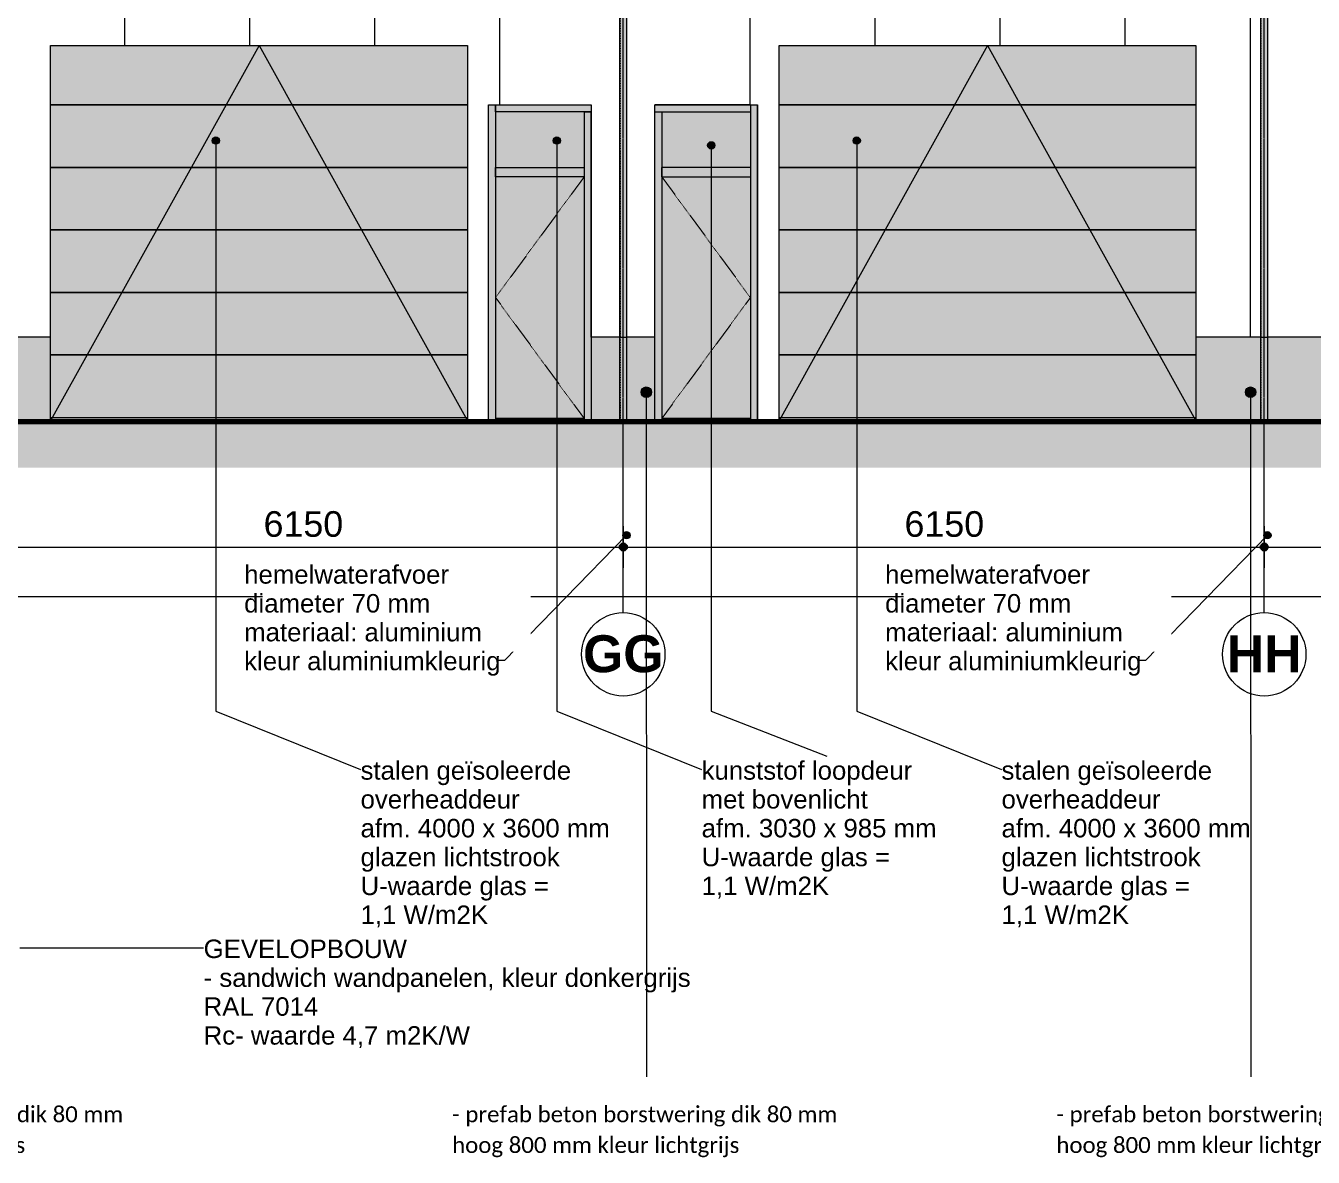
# Model space of a CAD drawing. Header units: millimetres. Extents: x 48682 to 485846, y -7071 to 11878.
# Drawn here: x 185591 to 197945, y -7071 to 3789 of the extents above; entities that cross this region are included whole.
import ezdxf

# ---------------------------------------------------------------- set-up
doc = ezdxf.new("R2010")
doc.units = ezdxf.units.MM
for name, pattern in [('Grid Line', [22.225, 12.7, -3.175, 3.175, -3.175]), ('Hidden', [4, 2, -2]), ('levels', [12, 10, -1, 0, -1])]:
    doc.linetypes.add(name, pattern=pattern)
for name, color, linetype, lineweight in [('A-ANNO-DIMS', 211, 'Continuous', 9), ('A-ANNO-DIMS-100', 211, 'Continuous', 9), ('A-DETL', 90, 'Continuous', 13), ('A-DOOR', 31, 'Continuous', 18), ('A-DOOR-GLAZ', 31, 'Continuous', 13), ('A-FLOR-LEVL', 51, 'Continuous', 9), ('A-GLAZ', 151, 'Continuous', 18), ('A-GLAZ-CWMG', 51, 'Continuous', 13), ('A-WALL', 113, 'Continuous', 13), ('A-WALL-PATT', 111, 'Continuous', 13), ('C-TOPO', 7, 'Continuous', 13), ('G-ANNO-TEXT', 231, 'Continuous', 9), ('L-SITE', 91, 'Continuous', 13), ('S-COLS', 52, 'Continuous', 18), ('S-COLS-HDLN', 52, 'Hidden', 9), ('S-GRID', 1, 'Continuous', 9), ('S-GRID-IDEN', 1, 'Continuous', 18)]:
    doc.layers.add(name, color=color, linetype=linetype, lineweight=lineweight)
doc.styles.add('Arial', font='arial.ttf', dxfattribs={"height": 177.035928})
doc.styles.add('Arial_1', font='arial.ttf', dxfattribs={"height": 245.883234})
doc.styles.add('Arial_B', font='', dxfattribs={"height": 355.164671})
doc.styles.add('Calibri', font='calibri.ttf', dxfattribs={"height": 153.100159})
doc.styles.get('Arial_B').set_extended_font_data('Arial', bold=True)
doc.dimstyles.new('2_5mm', dxfattribs={"dimscale": 304.8, "dimtxt": 250, "dimasz": 0.918635, "dimexe": 0.656168, "dimexo": 0.0625, "dimgap": 0.082021, "dimtad": 1, "dimdec": 4, "dimzin": 0, "dimdsep": 46, "dimtxsty": 'Arial_1', "dimblk1": 'DOTSMALL', "dimblk2": 'DOTSMALL', "dimsah": 1, "dimcen": 0.09, "dimdle": 0.656168, "dimazin": 0, "dimtfac": 1, "dimtdec": 4, "dimtix": 1, "dimtmove": 0, "dimatfit": 3, "dimfxl": 0.656168, "dimfxlon": 1, "dimtvp": 1, "dimtolj": 1, "dimtzin": 0, "dimlwd": 13, "dimlwe": 13, "dimarcsym": 2})

# ---------------------------------------------------------------- blocks, each defined once
blk = doc.blocks.new('300_28_ISR_kolom_buis - ø70x3_6 2-8360458-linkergebouw zuidoostgevel')
at = {"layer": 'S-COLS-HDLN', "linetype": 'Continuous', "lineweight": 18}
for points in [[(65792, 800), (65827, 800), (65827, 6850), (65798, 6850), (65797, 6795), (65792, 6795), (65792, 871)], [(65861, 800), (65862, 800), (65862, 6795), (65857, 6795), (65857, 6850), (65827, 6850), (65829, 800), (65861, 800)]]:
    blk.add_hatch(color=256, dxfattribs=at).paths.add_polyline_path(points, flags=0)
at = {"layer": 'A-DETL', "lineweight": 18}
for p, q in [((65792, 6850), (65792, 800)), ((65797, 6850), (65827, 6850)), ((65827, 6850), (65858, 6850)), ((65862, 800), (65862, 6850))]:
    blk.add_line(p, q, dxfattribs=at)
at = {"layer": 'S-COLS', "linetype": 'Hidden', "lineweight": 9}
for p, q in [((65796, 6850), (65796, 800)), ((65859, 6850), (65859, 800))]:
    blk.add_line(p, q, dxfattribs=at)
blk = doc.blocks.new('Rectangular Mullion - 32_rechts_67x100_vlak-8647158-linkergebouw zuidoostgevel')
at = {"layer": 'A-GLAZ-CWMG'}
blk.add_hatch(color=256, dxfattribs=at).paths.add_polyline_path([(66670, 2963), (67050, 2963), (67050, 3030), (66132, 3030), (66132, 2963), (66199, 2963)], flags=0)
for p, q in [((66132, 2963), (66132, 3030)), ((67050, 3030), (66132, 3030)), ((67050, 3030), (67050, 2963)), ((66132, 2963), (67050, 2963))]:
    blk.add_line(p, q, dxfattribs=at)
blk = doc.blocks.new('Rectangular Mullion - 32_rechts_67x100_vlak-8626312-linkergebouw zuidoostgevel')
at = {"layer": 'A-GLAZ-CWMG'}
blk.add_hatch(color=256, dxfattribs=at).paths.add_polyline_path([(67050, 5), (67117, 5), (67117, 2384), (67050, 2384), (67050, 20)], flags=0)
for p, q in [((67050, 2384), (67050, 5)), ((67117, 5), (67117, 2384))]:
    blk.add_line(p, q, dxfattribs=at)
blk = doc.blocks.new('Rectangular Mullion - 32_links_67x100_vlak-8625667-linkergebouw zuidoostgevel')
at = {"layer": 'A-GLAZ-CWMG'}
blk.add_hatch(color=256, dxfattribs=at).paths.add_polyline_path([(66141, 2384), (66199, 2384), (66199, 2963), (66132, 2963), (66132, 2384)], flags=0)
for p, q in [((66132, 2963), (66199, 2963)), ((66132, 2384), (66132, 2963)), ((66199, 2963), (66199, 2384))]:
    blk.add_line(p, q, dxfattribs=at)
blk = doc.blocks.new('32_DO_deur - enkele deur-8647617-linkergebouw zuidoostgevel')
at = {"layer": 'A-DOOR'}
blk.add_hatch(color=256, dxfattribs=at).paths.add_polyline_path([(78497, 20), (79347, 20), (79347, 2339), (78497, 2339), (78497, 136)], flags=0)
at = {"layer": 'A-DOOR', "lineweight": 9}
blk.add_line((79347, 20), (78497, 20), dxfattribs=at)
at = {"layer": 'A-GLAZ', "linetype": 'Hidden', "lineweight": 13}
for p, q in [((78497, 2339), (79347, 1180)), ((79347, 1180), (78497, 20))]:
    blk.add_line(p, q, dxfattribs=at)
blk = doc.blocks.new('Rectangular Mullion - 32_rechts_67x100_vlak-8625681-linkergebouw zuidoostgevel')
at = {"layer": 'A-GLAZ-CWMG'}
blk.add_hatch(color=256, dxfattribs=at).paths.add_polyline_path([(67050, 2384), (67117, 2384), (67117, 3030), (67050, 3030), (67050, 2429)], flags=0)
for p, q in [((67050, 3030), (67117, 3030)), ((67050, 3030), (67050, 2384)), ((67117, 2384), (67117, 3030))]:
    blk.add_line(p, q, dxfattribs=at)
blk = doc.blocks.new('Rectangular Mullion - 32_links_67x100_vlak-8626313-linkergebouw zuidoostgevel')
at = {"layer": 'A-GLAZ-CWMG'}
blk.add_hatch(color=256, dxfattribs=at).paths.add_polyline_path([(66132, 0), (66199, 0), (66199, 2384), (66132, 2384), (66132, 136)], flags=0)
for p, q in [((66132, 800), (66132, 2384)), ((66199, 2384), (66199, 0)), ((66199, 0), (66132, 0))]:
    blk.add_line(p, q, dxfattribs=at)
blk = doc.blocks.new('Rectangular Mullion - 32_tussen_90x100-8647159-linkergebouw zuidoostgevel')
at = {"layer": 'A-GLAZ-CWMG'}
blk.add_hatch(color=256, dxfattribs=at).paths.add_polyline_path([(67050, 2339), (67050, 2429), (66199, 2429), (66199, 2339), (66935, 2339)], flags=0)
for p, q in [((66199, 2339), (66199, 2429)), ((67050, 2429), (66199, 2429)), ((67050, 2429), (67050, 2339)), ((66199, 2339), (67050, 2339))]:
    blk.add_line(p, q, dxfattribs=at)
blk = doc.blocks.new('32_DO_glas - 01-8647638-linkergebouw zuidoostgevel')
at = {"layer": 'A-DOOR-GLAZ'}
blk.add_hatch(color=256, dxfattribs=at).paths.add_polyline_path([(79347, 2429), (79347, 2963), (78497, 2963), (78497, 2429), (79236, 2429)], flags=0)
blk = doc.blocks.new('300_28_ISR_kolom_buis - ø70x3_6 2-8715042-linkergebouw zuidoostgevel')
at = {"layer": 'S-COLS-HDLN', "linetype": 'Continuous', "lineweight": 18}
for points in [[(65792, 0), (65827, 0), (65827, 800), (65792, 800), (65792, 62)], [(65862, 0), (65862, 800), (65827, 800), (65827, 0), (65861, 0)]]:
    blk.add_hatch(color=256, dxfattribs=at).paths.add_polyline_path(points, flags=0)
at = {"layer": 'A-DETL', "lineweight": 18}
for p, q in [((65792, 800), (65792, 0)), ((65792, 800), (65827, 800)), ((65827, 800), (65862, 800)), ((65862, 0), (65862, 800)), ((65827, 0), (65792, 0)), ((65862, 0), (65827, 0))]:
    blk.add_line(p, q, dxfattribs=at)
at = {"layer": 'S-COLS', "linetype": 'Hidden', "lineweight": 9}
for p, q in [((65796, 800), (65796, 0)), ((65859, 800), (65859, 0))]:
    blk.add_line(p, q, dxfattribs=at)
blk = doc.blocks.new('300_28_ISR_kolom_buis - ø70x3_6 2-V18-linkergebouw zuidoostgevel')
at = {"layer": 'S-COLS-HDLN', "linetype": 'Continuous', "lineweight": 18}
for points in [[(71942, 5), (71977, 5), (71977, 800), (71942, 800), (71942, 136)], [(72012, 5), (72012, 800), (71977, 800), (71978, 5), (72011, 5)]]:
    blk.add_hatch(color=256, dxfattribs=at).paths.add_polyline_path(points, flags=0)
at = {"layer": 'A-DETL', "lineweight": 18}
for p, q in [((71942, 800), (71942, 5)), ((71942, 800), (71977, 800)), ((71977, 800), (72012, 800)), ((72012, 5), (72012, 800))]:
    blk.add_line(p, q, dxfattribs=at)
at = {"layer": 'S-COLS', "linetype": 'Hidden', "lineweight": 9}
for p, q in [((71946, 800), (71946, 5)), ((72009, 800), (72009, 5))]:
    blk.add_line(p, q, dxfattribs=at)
blk = doc.blocks.new('300_90_VAE_parkeerplek - 2500x5000-7977994-linkergebouw zuidoostgevel')
at = {"layer": 'L-SITE'}
for points in [[(60932, 2), (60932, 5), (60892, 5), (60892, 2)], [(61909, 0), (63392, 0), (63392, 2), (60892, 1), (60892, 0), (61501, 0)], [(62170, 2), (63352, 2), (63352, 5), (60932, 5), (60932, 2), (61909, 2)], [(63392, 2), (63392, 5), (63352, 5), (63352, 2)]]:
    blk.add_hatch(color=256, dxfattribs=at).paths.add_polyline_path(points, flags=0)
at = {"layer": 'A-DETL', "lineweight": 18}
for p, q in [((60892, 5), (60932, 5)), ((60892, 2), (60892, 5)), ((60932, 2), (60892, 2)), ((60892, 2), (63392, 2)), ((60892, 0), (60892, 2)), ((60932, 5), (63352, 5)), ((60932, 2), (60932, 5)), ((63352, 5), (63392, 5)), ((63352, 2), (63352, 5)), ((63392, 2), (63352, 2)), ((63392, 2), (63392, 5)), ((63392, 0), (63392, 2)), ((63392, 0), (60892, 0))]:
    blk.add_line(p, q, dxfattribs=at)
at = {"layer": 'L-SITE'}
for p, q in [((61838, 3), (61893, 3)), ((62002, 3), (61838, 3)), ((61893, 3), (62006, 3)), ((61893, 3), (62008, 3)), ((62009, 3), (61893, 3)), ((62068, 3), (62002, 3)), ((62006, 3), (62049, 3)), ((62008, 3), (62063, 3)), ((62058, 3), (62009, 3)), ((62049, 3), (62085, 3)), ((62077, 3), (62058, 3)), ((62063, 3), (62084, 3)), ((62098, 3), (62068, 3)), ((62091, 3), (62077, 3)), ((62084, 3), (62101, 3)), ((62085, 3), (62113, 3)), ((62101, 3), (62091, 3)), ((62122, 3), (62098, 3)), ((62101, 3), (62111, 3)), ((62109, 3), (62101, 3)), ((62113, 3), (62109, 3)), ((62111, 3), (62115, 3)), ((62113, 3), (62135, 3)), ((62115, 3), (62113, 3)), ((62142, 3), (62122, 3)), ((62135, 3), (62150, 3)), ((62157, 3), (62142, 3)), ((62150, 3), (62161, 3)), ((62167, 3), (62157, 3)), ((62161, 3), (62168, 3)), ((62170, 3), (62167, 3)), ((62168, 3), (62170, 3))]:
    blk.add_line(p, q, dxfattribs=at)
blk = doc.blocks.new('300_31_VAE_OH_deur_glas_4x2laags - OH deur breedte 4000mmx2700mm-8704325-linkergebouw zuidoostgevel')
at = {"layer": 'A-DOOR'}
for points in [[(88933, 3030), (88933, 3600), (84933, 3600), (84933, 3030), (88892, 3030)], [(88892, 1830), (88933, 1830), (88933, 2430), (84933, 2430), (84933, 1830), (88362, 1830)], [(88362, 1230), (88933, 1230), (88933, 1830), (84933, 1830), (84933, 1230), (87304, 1230)], [(88362, 630), (88933, 630), (88933, 1230), (84933, 1230), (84933, 630), (87304, 630)], [(88362, 30), (88933, 30), (88933, 630), (84933, 630), (84933, 30), (87304, 30)]]:
    blk.add_hatch(color=256, dxfattribs=at).paths.add_polyline_path(points, flags=0)
h = blk.add_hatch(color=256, dxfattribs=at)
h.paths.add_polyline_path([(84918, -10), (88948, -10), (88948, 0), (84918, 0), (84918, -6)], flags=0)
h.paths.add_polyline_path([(87762, 5), (88933, 6), (88933, 30), (84933, 30), (84933, 5), (87304, 5)], flags=0)
h = blk.add_hatch(color=256, dxfattribs=at)
h.paths.add_polyline_path([(84858, 0), (84818, 0), (84820, -3), (84822, -4), (84851, -3), (84856, -1)], flags=0)
h.paths.add_polyline_path([(84854, -10), (84858, -10), (84858, 0), (84854, -10)], flags=0)
h.paths.add_polyline_path([(84854, -7), (84856, -1), (84852, -5), (84853, -6)], flags=0)
h = blk.add_hatch(color=256, dxfattribs=at)
h.paths.add_polyline_path([(84918, -10), (84918, 0), (84858, 0), (84858, -10), (84883, -10)], flags=0)
h.paths.add_polyline_path([(88948, -10), (89008, -10), (89008, 0), (88948, 0), (88948, -6)], flags=0)
h = blk.add_hatch(color=256, dxfattribs=at)
h.paths.add_polyline_path([(89008, 0), (89016, -4), (89046, -3), (89048, 0), (89009, 0)], flags=0)
h.paths.add_polyline_path([(89012, -10), (89012, -8), (89008, 0), (89008, -10), (89011, -10)], flags=0)
h.paths.add_polyline_path([(89012, -7), (89014, -5), (89014, -4), (89008, 0), (89012, -7)], flags=0)
at = {"layer": 'A-DOOR-GLAZ', "lineweight": 18}
blk.add_hatch(color=256, dxfattribs=at).paths.add_polyline_path([(88362, 2430), (88933, 2430), (88933, 3030), (84933, 3030), (84933, 2430), (87304, 2430)], flags=0)
at = {"layer": 'A-DOOR', "lineweight": 13}
for p, q in [((86933, 3600), (84936, 5)), ((86933, 3600), (88930, 5)), ((84933, 3030), (88933, 3030)), ((88933, 2430), (84933, 2430)), ((88933, 1830), (84933, 1830)), ((84933, 1830), (88933, 1830)), ((84933, 1230), (88933, 1230)), ((88933, 1230), (84933, 1230)), ((88933, 630), (84933, 630)), ((84933, 630), (88933, 630)), ((84933, 30), (88933, 30)), ((84933, 30), (88933, 30)), ((84918, -10), (84918, 0)), ((88948, -3), (84918, -3)), ((88948, 0), (88948, -10))]:
    blk.add_line(p, q, dxfattribs=at)
at = {"layer": 'A-DOOR', "lineweight": 9}
for p, q in [((84850, -4), (84822, -4)), ((84854, -8), (84854, -10)), ((84858, -10), (84858, 0)), ((89008, 0), (89008, -10)), ((89012, -10), (89012, -8)), ((89016, -4), (89044, -4))]:
    blk.add_line(p, q, dxfattribs=at)
for centre, start, end in [((84822, 0), 180, 270), ((84850, -8), 0, 90), ((89016, -8), 90, 180), ((89044, 0), 270, 360)]:
    blk.add_arc(centre, 4, start, end, dxfattribs=at)
for points in [[(84819, -3), (84819, -3), (84819, -3), (84819, -2), (84818, -2), (84818, -2), (84818, -1), (84818, -1)], [(89047, -3), (89047, -3), (89047, -3), (89047, -2), (89047, -2), (89047, -2), (89048, -1), (89048, -1)]]:
    blk.add_open_spline(points, degree=3, knots=[0.5, 0.5, 0.5, 0.5, 0.5416667, 0.5833333, 0.6666667, 0.75, 0.8333333, 0.8333333, 0.8333333, 0.8333333], dxfattribs=at)
for points in [[(84851, -4), (84850, -4), (84850, -4), (84850, -4)], [(84854, -8), (84854, -8), (84854, -7), (84854, -7)], [(89012, -8), (89012, -8), (89012, -7), (89012, -7)], [(89015, -4), (89015, -4), (89015, -4), (89016, -4)]]:
    blk.add_open_spline(points, degree=3, dxfattribs=at)
at = {"layer": 'A-DOOR-GLAZ'}
for p, q in [((88933, 3030), (84933, 3030)), ((84933, 2430), (88933, 2430))]:
    blk.add_line(p, q, dxfattribs=at)
blk = doc.blocks.new('Rectangular Mullion - 32_rechts_67x100_vlak-8508011-linkergebouw zuidoostgevel')
at = {"layer": 'A-GLAZ-CWMG'}
blk.add_hatch(color=256, dxfattribs=at).paths.add_polyline_path([(102118, 2963), (102424, 2963), (102424, 3030), (101507, 3030), (101507, 2963), (101854, 2963)], flags=0)
for p, q in [((101507, 2963), (101507, 3030)), ((101507, 3030), (102424, 3030)), ((102424, 3030), (102424, 2963)), ((102424, 2963), (101507, 2963))]:
    blk.add_line(p, q, dxfattribs=at)
blk = doc.blocks.new('Rectangular Mullion - 32_rechts_67x100_vlak-8626493-linkergebouw zuidoostgevel')
at = {"layer": 'A-GLAZ-CWMG'}
blk.add_hatch(color=256, dxfattribs=at).paths.add_polyline_path([(89209, 5), (89209, 2384), (89142, 2384), (89142, 5), (89156, 5)], flags=0)
for p, q in [((89142, 5), (89142, 2384)), ((89209, 2384), (89209, 5))]:
    blk.add_line(p, q, dxfattribs=at)
blk = doc.blocks.new('Rectangular Mullion - 32_links_67x100_vlak-8625832-linkergebouw zuidoostgevel')
at = {"layer": 'A-GLAZ-CWMG'}
blk.add_hatch(color=256, dxfattribs=at).paths.add_polyline_path([(90059, 2384), (90126, 2384), (90125, 2963), (90059, 2963), (90059, 2429)], flags=0)
for p, q in [((90059, 2963), (90126, 2963)), ((90059, 2963), (90059, 2384)), ((90126, 2384), (90126, 2963))]:
    blk.add_line(p, q, dxfattribs=at)
blk = doc.blocks.new('32_DO_deur - enkele deur-8626643-linkergebouw zuidoostgevel')
at = {"layer": 'A-DOOR'}
blk.add_hatch(color=256, dxfattribs=at).paths.add_polyline_path([(76902, 20), (77752, 20), (77752, 2339), (76902, 2339), (76902, 136)], flags=0)
at = {"layer": 'A-DOOR', "lineweight": 9}
blk.add_line((77752, 20), (76902, 20), dxfattribs=at)
at = {"layer": 'A-GLAZ', "linetype": 'Hidden', "lineweight": 13}
for p, q in [((77752, 2339), (76902, 1180)), ((76902, 1180), (77752, 20))]:
    blk.add_line(p, q, dxfattribs=at)
blk = doc.blocks.new('Rectangular Mullion - 32_rechts_67x100_vlak-8625847-linkergebouw zuidoostgevel')
at = {"layer": 'A-GLAZ-CWMG'}
blk.add_hatch(color=256, dxfattribs=at).paths.add_polyline_path([(101507, 2384), (101507, 3030), (101440, 3030), (101440, 2384)], flags=0)
for p, q in [((101440, 3030), (101507, 3030)), ((101440, 2384), (101440, 3030)), ((101507, 3030), (101507, 2384))]:
    blk.add_line(p, q, dxfattribs=at)
blk = doc.blocks.new('Rectangular Mullion - 32_links_67x100_vlak-8626494-linkergebouw zuidoostgevel')
at = {"layer": 'A-GLAZ-CWMG'}
blk.add_hatch(color=256, dxfattribs=at).paths.add_polyline_path([(102424, 0), (102424, 2384), (102357, 2384), (102357, 0)], flags=0)
for p, q in [((102357, 2384), (102357, 0)), ((102424, 800), (102424, 2384)), ((102424, 0), (102357, 0))]:
    blk.add_line(p, q, dxfattribs=at)
blk = doc.blocks.new('Rectangular Mullion - 32_tussen_90x100-8508013-linkergebouw zuidoostgevel')
at = {"layer": 'A-GLAZ-CWMG'}
blk.add_hatch(color=256, dxfattribs=at).paths.add_polyline_path([(102357, 2339), (102357, 2429), (101507, 2429), (101507, 2339), (102118, 2339)], flags=0)
for p, q in [((101507, 2339), (101507, 2429)), ((101507, 2429), (102357, 2429)), ((102357, 2429), (102357, 2339)), ((102357, 2339), (101507, 2339))]:
    blk.add_line(p, q, dxfattribs=at)
blk = doc.blocks.new('32_DO_glas - 01-8625846-linkergebouw zuidoostgevel')
at = {"layer": 'A-DOOR-GLAZ'}
blk.add_hatch(color=256, dxfattribs=at).paths.add_polyline_path([(76902, 2429), (77752, 2429), (77752, 2963), (76902, 2963), (76902, 2487)], flags=0)
blk = doc.blocks.new('Grid - r_4_0mm-300507-linkergebouw zuidoostgevel')
at = {"layer": 'S-GRID-IDEN'}
blk.add_circle((49902, -2244), 400, dxfattribs=at)
blk = doc.blocks.new('DIMBLOCK23-linkergebouw zuidoostgevel')
at = {"layer": 'A-ANNO-DIMS-100', "lineweight": 25}
h = blk.add_hatch(color=256, dxfattribs=at)
edge = h.paths.add_edge_path(flags=0)
edge.add_arc((185175, -1214), 35, 0, 360)
h = blk.add_hatch(color=256, dxfattribs=at)
edge = h.paths.add_edge_path(flags=0)
edge.add_arc((191325, -1214), 35, 0, 360)
at = {"layer": 'A-ANNO-DIMS-100', "lineweight": 13}
for p, q in [((185175, -1014), (185175, -1414)), ((185175, -1214), (185175, -1014)), ((191325, -1014), (191325, -1414)), ((191325, -1214), (191325, -1014)), ((185175, -1214), (191325, -1214))]:
    blk.add_line(p, q, dxfattribs=at)
at = {"layer": 'A-ANNO-DIMS-100', "lineweight": 25}
for centre in [(185175, -1214), (191325, -1214)]:
    blk.add_circle(centre, 35, dxfattribs=at)
at = {"layer": 'A-ANNO-DIMS-100', "color": 0, "lineweight": 13, "insert": (187873, -870), "char_height": 245.9, "width": 904.62, "attachment_point": 1, "line_spacing_factor": 0.938532, "style": 'Arial_1'}
blk.add_mtext('6150', dxfattribs=at)
blk = doc.blocks.new('_DotSmall')
at = {"color": 0, "linetype": 'ByBlock', "const_width": 0.5}
blk.add_lwpolyline([(-0.0625, 0, 1), (0.0625, 0, 1)], format="xyb", close=True, dxfattribs=at)
blk = doc.blocks.new('DIMBLOCK24-linkergebouw zuidoostgevel')
at = {"layer": 'A-ANNO-DIMS-100', "lineweight": 25}
h = blk.add_hatch(color=256, dxfattribs=at)
edge = h.paths.add_edge_path(flags=0)
edge.add_arc((191325, -1214), 35, 0, 360)
h = blk.add_hatch(color=256, dxfattribs=at)
edge = h.paths.add_edge_path(flags=0)
edge.add_arc((197475, -1214), 35, 0, 360)
at = {"layer": 'A-ANNO-DIMS-100', "lineweight": 13}
for p, q in [((191325, -1014), (191325, -1414)), ((191325, -1214), (191325, -1014)), ((197475, -1014), (197475, -1414)), ((197475, -1214), (197475, -1014)), ((191325, -1214), (197475, -1214))]:
    blk.add_line(p, q, dxfattribs=at)
at = {"layer": 'A-ANNO-DIMS-100', "lineweight": 25}
for centre in [(191325, -1214), (197475, -1214)]:
    blk.add_circle(centre, 35, dxfattribs=at)
at = {"layer": 'A-ANNO-DIMS-100', "color": 0, "lineweight": 13, "insert": (194023, -870), "char_height": 245.9, "width": 904.62, "attachment_point": 1, "line_spacing_factor": 0.938532, "style": 'Arial_1'}
blk.add_mtext('6150', dxfattribs=at)
blk = doc.blocks.new('DIMBLOCK25-linkergebouw zuidoostgevel')
at = {"layer": 'A-ANNO-DIMS-100', "lineweight": 25}
h = blk.add_hatch(color=256, dxfattribs=at)
edge = h.paths.add_edge_path(flags=0)
edge.add_arc((197475, -1214), 35, 0, 360)
h = blk.add_hatch(color=256, dxfattribs=at)
edge = h.paths.add_edge_path(flags=0)
edge.add_arc((203625, -1214), 35, 0, 360)
at = {"layer": 'A-ANNO-DIMS-100', "lineweight": 13}
for p, q in [((197475, -1014), (197475, -1414)), ((197475, -1214), (197475, -1014)), ((203625, -1014), (203625, -1414)), ((203625, -1214), (203625, -1014)), ((197475, -1214), (203625, -1214))]:
    blk.add_line(p, q, dxfattribs=at)
at = {"layer": 'A-ANNO-DIMS-100', "lineweight": 25}
for centre in [(197475, -1214), (203625, -1214)]:
    blk.add_circle(centre, 35, dxfattribs=at)
at = {"layer": 'A-ANNO-DIMS-100', "color": 0, "lineweight": 13, "insert": (200173, -870), "char_height": 245.9, "width": 904.62, "attachment_point": 1, "line_spacing_factor": 0.938532, "style": 'Arial_1'}
blk.add_mtext('6150', dxfattribs=at)
blk = doc.blocks.new('DIMBLOCK30-linkergebouw zuidoostgevel')
at = {"layer": 'A-ANNO-DIMS-100', "lineweight": 25}
h = blk.add_hatch(color=256, dxfattribs=at)
edge = h.paths.add_edge_path(flags=0)
edge.add_arc((171625, -1689), 35, 0, 360)
h = blk.add_hatch(color=256, dxfattribs=at)
edge = h.paths.add_edge_path(flags=0)
edge.add_arc((228210, -1689), 35, 0, 360)
at = {"layer": 'A-ANNO-DIMS-100', "lineweight": 13}
for p, q in [((171625, -1489), (171625, -1889)), ((171625, -1689), (171625, -1489)), ((228210, -1489), (228210, -1889)), ((228210, -1689), (228210, -1489)), ((171425, -1689), (228210, -1689))]:
    blk.add_line(p, q, dxfattribs=at)
at = {"layer": 'A-ANNO-DIMS-100', "lineweight": 25}
for centre in [(171625, -1689), (228210, -1689)]:
    blk.add_circle(centre, 35, dxfattribs=at)
at = {"layer": 'A-ANNO-DIMS-100', "color": 0, "lineweight": 13, "insert": (199446, -1345), "char_height": 245.9, "width": 1130.77, "attachment_point": 1, "line_spacing_factor": 0.938532, "style": 'Arial_1'}
blk.add_mtext('56585', dxfattribs=at)

msp = doc.modelspace()

# ---------------------------------------------------------------- hatches: boundary and pattern name
at = {"layer": 'A-WALL'}
h = msp.add_hatch(color=256, dxfattribs=at)
h.paths.add_polyline_path([(203323.23583, 0), (203589.65371, 0), (203589.65371, 800), (203323.23583, 800), (203323.23583, 20)], flags=0)
h.paths.add_polyline_path([(216227.05854, 0), (216227.05854, 800), (215959.65371, 800), (215959.65371, 0), (216109.29342, 0)], flags=0)
h.paths.add_polyline_path([(215889.65371, 0), (215889.65371, 800), (215621.6111, 800), (215621.6111, 0), (215844.75528, 0)], flags=0)
h.paths.add_polyline_path([(203927.05854, 0), (203927.05854, 800), (203659.65371, 800), (203659.65371, 0), (203676.00091, 0)], flags=0)
h.paths.add_polyline_path([(170721.74889, 0), (171589.65371, 0), (171589.65371, 800), (170721.74889, 800), (170721.74889, 135.66443)], flags=0)
h.paths.add_polyline_path([(227554.35613, 0), (228174.65371, 0), (228174.65371, 800), (227554.35613, 800), (227554.35613, 30)], flags=0)
h.paths.add_polyline_path([(178751.74889, 0), (178989.65371, 0), (178989.65371, 800), (178751.74889, 800), (178751.74889, 20)], flags=0)
h.paths.add_polyline_path([(191627.05854, 0), (191627.05854, 800), (191359.65371, 800), (191359.65371, 0), (191507.24654, 0)], flags=0)
h.paths.add_polyline_path([(179059.65371, 0), (179329.55854, 0), (179329.55854, 800), (179059.65371, 800), (179059.65371, 62.17403)], flags=0)
h.paths.add_polyline_path([(191289.65371, 0), (191289.65371, 800), (191016.1001, 800), (191016.1001, 0), (191242.70841, 0)], flags=0)
h.paths.add_polyline_path([(228314.65371, 0), (228414.65371, 0), (228414.65371, 800), (228244.65371, 800), (228244.65371, 0), (228278.04779, 0)], flags=0)
h.paths.add_polyline_path([(185422.86936, 5), (185829.9513, 5), (185829.9513, 800), (185209.65371, 800), (185209.65371, 5), (185290.60029, 5)], flags=0)
h.paths.add_polyline_path([(221419.35613, 5), (222039.65371, 5), (222039.65371, 800), (221419.35613, 800), (221419.35613, 30)], flags=0)
h.paths.add_polyline_path([(166487.65371, 5), (167721.74889, 5), (167721.74889, 800), (166487.65371, 800), (166487.65371, 290.02433)], flags=0)
h.paths.add_polyline_path([(184629.25494, 5), (185139.65371, 5), (185139.65371, 800), (184519.35613, 800), (184519.35613, 5), (184534.35613, 5)], flags=0)
h.paths.add_polyline_path([(196819.23841, 5), (197439.65371, 5), (197439.65371, 800), (196819.23841, 800), (196819.23841, 30)], flags=0)
h.paths.add_polyline_path([(197509.65371, 5), (198129.9513, 5), (198129.9513, 800), (197509.65371, 800), (197509.65371, 62.17403)], flags=0)
h.paths.add_polyline_path([(173539.65371, 5), (173539.65371, 800), (171659.65371, 800), (171659.65371, 5), (173524.65371, 5)], flags=0)
h.paths.add_polyline_path([(209134.35613, 5), (209739.65371, 5), (209739.65371, 800), (209119.35613, 800), (209119.35613, 5), (209127.54735, 5)], flags=0)
h.paths.add_polyline_path([(209809.65371, 5), (210429.9513, 5), (210429.9513, 800), (209809.65371, 800), (209809.65371, 62.17403)], flags=0)
h.paths.add_polyline_path([(222377.05854, 5), (222377.05854, 800), (222109.65371, 800), (222109.65371, 5), (222193.6706, 5)], flags=0)
at = {"layer": 'A-WALL-PATT', "lineweight": 9}
h = msp.add_hatch(dxfattribs=at)
h.set_pattern_fill('FP_2', color=256, style=0, pattern_type=2)
h.set_pattern_definition([(90, (53340.5, 0), (-1200, 7e-14), [])])
h.paths.add_polyline_path([(166587.65371, -10), (167721.74889, -10), (167721.74889, 0), (166587.65371, 0)], flags=0)
h.paths.add_polyline_path([(170741.00268, -10), (171324.65371, -10), (171324.65371, 0), (170721.74889, 0), (170721.74889, -10)], flags=0)
h.paths.add_polyline_path([(177554.65371, 0), (177767.45593, 0), (177767.45593, 3030), (178751.74889, 3030), (178751.74889, 800), (178989.65371, 800), (178989.65371, 6795), (171659.65371, 6795), (171659.65371, 800), (173539.65371, 800), (173539.65371, 3600), (177539.65371, 3600), (177539.65371, 0)], flags=0)
h.paths.add_polyline_path([(214522.06459, 5), (214637.24889, 5), (214637.24889, 3030), (215621.6111, 3030), (215621.6111, 800), (215889.65371, 800), (215889.65371, 6795), (209809.65371, 6795), (209809.65371, 800), (210429.9513, 800), (210429.9513, 3600), (214429.9513, 3600), (214430.29338, 5), (214444.9513, 5)], flags=0)
h.paths.add_polyline_path([(217419.35613, 5), (217419.35613, 3600), (221419.35613, 3600), (221419.35613, 800), (222039.65371, 800), (222039.65371, 6795), (215959.65371, 6795), (215959.65371, 800), (216227.05854, 800), (216227.05854, 3030), (217211.27682, 3030), (217211.27682, 5), (217419.01276, 5)], flags=0)
h.paths.add_polyline_path([(223554.35613, 5), (223554.35613, 3600), (227554.35613, 3600), (227554.35613, 800), (228174.65371, 800), (228174.65371, 6795), (222109.65371, 6794.56522), (222109.65371, 800), (222377.05854, 800), (222377.05854, 3030), (223361.27682, 3030), (223361.27682, 5), (223554.03751, 5)], flags=0)
h.paths.add_polyline_path([(204998.6916, 5), (205119.35613, 5), (205119.35613, 3600), (209119.35613, 3600), (209119.35613, 800), (209739.65371, 800), (209739.65371, 6795), (203659.65371, 6795), (203659.65371, 800), (203927.05854, 800), (203927.05854, 3030), (204911.27682, 3030), (204911.27682, 5)], flags=0)
h.paths.add_polyline_path([(192611.27682, 5), (192819.23841, 5), (192819.23841, 3600), (196819.23841, 3600), (196819.23841, 800), (197439.65371, 800), (197439.65371, 6795), (191359.65371, 6795), (191359.65371, 800), (191627.05854, 800), (191627.05854, 3030), (192611.27682, 3030), (192611.27682, 135.66443)], flags=0)
h.paths.add_polyline_path([(190031.80251, 5), (190031.80251, 3030), (191016.1001, 3030), (191016.1001, 800), (191289.65371, 800), (191289.65371, 6795), (185209.65371, 6795), (185209.65371, 800), (185829.9513, 800), (185829.9513, 3600), (189829.9513, 3600), (189830.28439, 5), (189920.01771, 5)], flags=0)
h.paths.add_polyline_path([(202144.9513, 5), (202339.16309, 5), (202339.16309, 3030), (203323.23583, 3030), (203323.23583, 800), (203589.65371, 800), (203589.65371, 6795), (197509.65371, 6795), (197509.65371, 800), (198129.9513, 800), (198129.9513, 3600), (202129.9513, 3600), (202130.29654, 5)], flags=0)
h.paths.add_polyline_path([(180519.35613, 5), (180519.35613, 3600), (184519.35613, 3600), (184519.35613, 800), (185139.65371, 800), (185139.65371, 6795), (179059.65371, 6795), (179059.65371, 800), (179329.55854, 800), (179329.55854, 3030), (180313.8515, 3030), (180313.8515, 5), (180519.01701, 5)], flags=0)
h.paths.add_polyline_path([(171589.65371, 800), (171589.65371, 6795), (166587.65371, 6795), (166587.65371, 800), (167721.74889, 800), (167721.74889, 3600), (170721.74889, 3600), (170721.74889, 800), (171534.61709, 800)], flags=0)
h.paths.add_polyline_path([(228278.04779, 800), (228314.65371, 800), (228314.65371, 6795), (228244.65371, 6795), (228244.65371, 800)], flags=0)
h.paths.add_polyline_path([(177883.53241, 5000), (173539.65371, 5000), (173539.65371, 6350), (178759.65371, 6350), (178759.65371, 5000), (178015.80148, 5000)], flags=0)
h.paths.add_polyline_path([(191771.78468, 5000), (191627.05854, 5000), (191627.05854, 6350), (196841.65371, 6350), (196841.65371, 5000), (192036.32282, 5000)], flags=0)
h.paths.add_polyline_path([(215580.21714, 5000), (210407.65371, 5000), (210407.65371, 6350), (215622.24889, 6350), (215622.24889, 5000)], flags=0)
h.paths.add_polyline_path([(190978.17027, 5000), (185807.65371, 5000), (185807.65371, 6350), (191022.24889, 6350), (191022.24889, 5000)], flags=0)
h.paths.add_polyline_path([(209141.65371, 5000), (203927.05854, 5000), (203927.05854, 6350), (209141.65371, 6350), (209141.65371, 5426.97292)], flags=0)
h.paths.add_polyline_path([(198107.65371, 5000), (198107.65371, 6350), (203322.24889, 6350), (203322.24889, 5000), (198385.23814, 5000)], flags=0)
h.paths.add_polyline_path([(217874.65371, 5000), (216227.05854, 5000), (216227.05854, 6350), (221441.65371, 6350), (221441.65371, 5000), (220275.15371, 5000)], flags=0)
h.paths.add_polyline_path([(179603.03031, 5000), (179327.05854, 5000), (179327.05854, 6350), (184541.65371, 6350), (184541.65371, 5000), (179867.56845, 5000)], flags=0)
h.paths.add_polyline_path([(222377.05854, 5000), (222377.05854, 6350), (227591.65371, 6350), (227591.65371, 5000), (222458.20874, 5000)], flags=0)
h.paths.add_polyline_path([(170718.6862, 5000), (167721.74889, 5000), (167721.74889, 6350), (170718.6862, 6350), (170718.6862, 5059.52094)], flags=0)
h.paths.add_polyline_path([(228082.05587, 6667.21665), (227942.31948, 6667.21665), (227942.31948, 6687.21665), (228102.31948, 6687.21665), (228102.31948, 6667.21665), (228087.31948, 6667.21665)], flags=0)
h.paths.add_polyline_path([(215657.31948, 6667.21665), (215657.31948, 6687.21665), (215817.31948, 6687.21665), (215817.31948, 6667.21665), (215672.31948, 6667.21665)], flags=0)
h.paths.add_polyline_path([(203411.46277, 6667.21665), (203357.31948, 6667.21665), (203357.31948, 6687.21665), (203517.31948, 6687.21665), (203517.31948, 6667.21665), (203502.31948, 6667.21665)], flags=0)
h.paths.add_polyline_path([(191202.31948, 6667.21665), (191057.31948, 6667.21665), (191057.31948, 6687.21665), (191217.31948, 6687.21665), (191217.31948, 6667.21665)], flags=0)
h.paths.add_polyline_path([(178757.31948, 6667.21665), (178757.31948, 6687.21665), (178917.31948, 6687.21665), (178917.31948, 6667.21665), (178772.31948, 6667.21665)], flags=0)
h = msp.add_hatch(dxfattribs=at)
h.set_pattern_fill('FP_1', color=256, style=0, pattern_type=2)
h.set_pattern_definition([(90, (49852.5, 0), (-1200, 7e-14), [])])
h.paths.add_polyline_path([(190174.65371, 0), (190949.1001, 0), (190949.1001, 20), (190098.80251, 20), (190098.80251, 5), (190174.65371, 5), (190174.65371, 2)], flags=0)
h.paths.add_polyline_path([(214774.65371, 0), (215554.6111, 0), (215554.6111, 20), (214704.24889, 20), (214704.24889, 5), (214774.65371, 5), (214774.65371, 2)], flags=0)
h.paths.add_polyline_path([(203256.23583, 0), (203256.23583, 20), (202406.16309, 20), (202406.16309, 5), (202474.65371, 5), (202474.65371, 0), (203146.92463, 0)], flags=0)
h.paths.add_polyline_path([(204774.65371, 0), (204774.65371, 5), (204844.27682, 5), (204844.27682, 20), (203994.05854, 20), (203994.05854, 0), (204734.15347, 0)], flags=0)
h.paths.add_polyline_path([(191694.05854, 0), (192474.65371, 0), (192474.65371, 5), (192544.27682, 5), (192544.27682, 20), (191694.05854, 20)], flags=0)
h.paths.add_polyline_path([(180174.65371, 0), (180174.65371, 5), (180246.8515, 5), (180246.8515, 20), (179396.55854, 20), (179396.55854, 0)], flags=0)
h.paths.add_polyline_path([(216294.05854, 0), (217074.65371, 0), (217074.65371, 5), (217144.27682, 5), (217144.27682, 20), (216294.05854, 20)], flags=0)
h.paths.add_polyline_path([(178280.33962, 0), (178684.74889, 0), (178684.74889, 20), (177834.45593, 20), (177834.45593, 0)], flags=0)
h.paths.add_polyline_path([(165528.80379, 5), (165648.80379, 5), (165648.80379, 20), (164798.80379, 20), (164798.80379, 5), (165521.23835, 5)], flags=0)
h.paths.add_polyline_path([(222444.05854, 5), (223294.27682, 5), (223294.27682, 20), (222444.05854, 20)], flags=0)
h.paths.add_polyline_path([(203256.16309, 2339.17879), (203256.23583, 2339.17879), (203256.16309, 2384.17879)], flags=0)
h.paths.add_polyline_path([(214599.9513, 5107), (214664.65371, 5107), (214664.65371, 6243), (214599.9513, 6243), (214599.9513, 5133.01134)], flags=0)
at = {"layer": 'C-TOPO'}
msp.add_hatch(color=256, dxfattribs=at).paths.add_polyline_path([(162408.05132, -452.25874), (230129.81475, -452.25874), (230129.81475, -10), (162408.05132, -10)], flags=0)
at = {"layer": 'G-ANNO-TEXT'}
h = msp.add_hatch(color=250, dxfattribs=at)
edge = h.paths.add_edge_path(flags=0)
edge.add_arc((187414.46249, 2686.86681), 35, 0, 360)
h = msp.add_hatch(color=250, dxfattribs=at)
edge = h.paths.add_edge_path(flags=0)
edge.add_arc((190687.07379, 2686.86681), 35, 0, 360)
h = msp.add_hatch(color=250, dxfattribs=at)
edge = h.paths.add_edge_path(flags=0)
edge.add_arc((193564.46249, 2686.86681), 35, 0, 360)
h = msp.add_hatch(color=250, dxfattribs=at)
edge = h.paths.add_edge_path(flags=0)
edge.add_arc((192169.09021, 2641.57648), 35, 0, 360)
h = msp.add_hatch(color=250, dxfattribs=at)
edge = h.paths.add_edge_path(flags=0)
edge.add_arc((191545.63509, 272.00387), 50, 0, 360)
h = msp.add_hatch(color=250, dxfattribs=at)
edge = h.paths.add_edge_path(flags=0)
edge.add_arc((197343.3375, 272.00387), 50, 0, 360)
h = msp.add_hatch(color=250, dxfattribs=at)
edge = h.paths.add_edge_path(flags=0)
edge.add_arc((191354.71397, -1101.01284), 35, 0, 360)
h = msp.add_hatch(color=250, dxfattribs=at)
edge = h.paths.add_edge_path(flags=0)
edge.add_arc((197504.71397, -1101.01284), 35, 0, 360)

# ---------------------------------------------------------------- linework, layer by layer
at = {"layer": 'A-DETL', "lineweight": 18}
for p, q in [((185829.9513, 5), (185829.9513, 3600)), ((185829.9513, 3600), (189829.9513, 3600)), ((189829.9513, 3600), (189829.9513, 5)), ((192819.23841, 5), (192819.23841, 3600)), ((192819.23841, 3600), (196819.23841, 3600)), ((196819.23841, 3600), (196819.23841, 5)), ((190031.80251, 5), (190031.80251, 3030)), ((190031.80251, 3030), (191016.1001, 3030)), ((191016.1001, 3030), (191016.1001, 0)), ((191627.05854, 0), (191627.05854, 3030)), ((191627.05854, 3030), (192611.27682, 3030)), ((192611.27682, 3030), (192611.27682, 5)), ((185829.9513, 800), (185209.65371, 800)), ((191289.65371, 800), (191016.1001, 800)), ((191627.05854, 800), (191359.65371, 800)), ((197439.65371, 800), (196819.23841, 800)), ((198129.9513, 800), (197509.65371, 800)), ((190174.65371, 0), (190949.1001, 0)), ((191016.1001, 0), (191289.65371, 0)), ((191359.65371, 0), (191627.05854, 0)), ((191694.05854, 0), (192474.65371, 0))]:
    msp.add_line(p, q, dxfattribs=at)
at = {"layer": 'A-FLOR-LEVL', "linetype": 'levels'}
msp.add_line((162337.5536, 0), (230952.79737, 0), dxfattribs=at)
at = {"layer": 'C-TOPO', "lineweight": 100}
msp.add_line((162408.05132, -10), (230129.81475, -10), dxfattribs=at)
at = {"layer": 'C-TOPO'}
msp.add_line((162408.05132, -10), (230129.81475, -10), dxfattribs=at)
at = {"layer": 'G-ANNO-TEXT', "color": 250}
for p, q in [((187414.46249, 2686.86681), (187414.46249, -2788.86907)), ((190687.07379, 2686.86681), (190687.07379, -2788.86907)), ((192169.09021, 2641.57648), (192169.09021, -2788.86907)), ((193564.46249, 2686.86681), (193564.46249, -2788.86907)), ((191354.71397, -1101.01284), (190186.33608, -2302.25982)), ((197504.71397, -1101.01284), (196336.33608, -2302.25982)), ((190186.33608, -2302.25982), (190123.89123, -2302.25982)), ((196336.33608, -2302.25982), (196273.89123, -2302.25982)), ((187414.46249, -2788.86907), (188803.53944, -3348.63154)), ((190687.07379, -2788.86907), (192076.15073, -3348.63154)), ((192169.09021, -2788.86907), (193276.84085, -3222.63154)), ((185534.25108, -5060.81853), (187297.78054, -5060.81853))]:
    msp.add_line(p, q, dxfattribs=at)
for centre, radius in [((187414.46249, 2686.86681), 35), ((190687.07379, 2686.86681), 35), ((193564.46249, 2686.86681), 35), ((192169.09021, 2641.57648), 35), ((191545.63509, 272.00387), 50), ((197343.3375, 272.00387), 50), ((191354.71397, -1101.01284), 35), ((197504.71397, -1101.01284), 35)]:
    msp.add_circle(centre, radius, dxfattribs=at)
at = {"layer": 'S-GRID', "linetype": 'Grid Line', "lineweight": 18}
for p, q in [((191324.65371, -1444.12743), (191324.65371, 8924.65622)), ((197474.65371, -1444.12743), (197474.65371, 8924.65622))]:
    msp.add_line(p, q, dxfattribs=at)
at = {"layer": 'S-GRID', "lineweight": 18}
for p, q in [((191324.65371, -1844.12743), (191324.65371, -1444.12743)), ((197474.65371, -1844.12743), (197474.65371, -1444.12743))]:
    msp.add_line(p, q, dxfattribs=at)

# ---------------------------------------------------------------- block references
at = {"layer": 'A-DOOR'}
for name, p in [('300_31_VAE_OH_deur_glas_4x2laags - OH deur breedte 4000mmx2700mm-8704325-linkergebouw zuidoostgevel', (100897.20157, 0)), ('300_31_VAE_OH_deur_glas_4x2laags - OH deur breedte 4000mmx2700mm-8704325-linkergebouw zuidoostgevel', (107886.48867, 0)), ('32_DO_glas - 01-8625846-linkergebouw zuidoostgevel', (113197.20157, 0)), ('32_DO_glas - 01-8647638-linkergebouw zuidoostgevel', (113197.20157, 0)), ('32_DO_deur - enkele deur-8626643-linkergebouw zuidoostgevel', (113197.20157, 0)), ('32_DO_deur - enkele deur-8647617-linkergebouw zuidoostgevel', (113197.20157, 0))]:
    msp.add_blockref(name, p, dxfattribs=at)
at = {"layer": 'A-GLAZ-CWMG'}
for name, p in [('Rectangular Mullion - 32_rechts_67x100_vlak-8625847-linkergebouw zuidoostgevel', (88591.75519, 0)), ('Rectangular Mullion - 32_rechts_67x100_vlak-8508011-linkergebouw zuidoostgevel', (88591.75519, 0)), ('Rectangular Mullion - 32_rechts_67x100_vlak-8647158-linkergebouw zuidoostgevel', (125494.62689, 0)), ('Rectangular Mullion - 32_rechts_67x100_vlak-8625681-linkergebouw zuidoostgevel', (125494.62689, 0)), ('Rectangular Mullion - 32_links_67x100_vlak-8625832-linkergebouw zuidoostgevel', (100890.06584, 0)), ('Rectangular Mullion - 32_links_67x100_vlak-8625667-linkergebouw zuidoostgevel', (125494.70157, 0)), ('Rectangular Mullion - 32_rechts_67x100_vlak-8626493-linkergebouw zuidoostgevel', (100889.84098, 0)), ('Rectangular Mullion - 32_tussen_90x100-8508013-linkergebouw zuidoostgevel', (88591.75519, 0)), ('Rectangular Mullion - 32_links_67x100_vlak-8626494-linkergebouw zuidoostgevel', (88591.69056, 0)), ('Rectangular Mullion - 32_links_67x100_vlak-8626313-linkergebouw zuidoostgevel', (125494.70157, 0)), ('Rectangular Mullion - 32_tussen_90x100-8647159-linkergebouw zuidoostgevel', (125494.62689, 0)), ('Rectangular Mullion - 32_rechts_67x100_vlak-8626312-linkergebouw zuidoostgevel', (125494.62689, 0))]:
    msp.add_blockref(name, p, dxfattribs=at)
at = {"layer": 'L-SITE'}
for p in [(124282.20157, 0), (126782.20157, 0), (131582.20157, 0), (134082.20157, 0), (136582.20157, 0)]:
    msp.add_blockref('300_90_VAE_parkeerplek - 2500x5000-7977994-linkergebouw zuidoostgevel', p, dxfattribs=at)
at = {"layer": 'S-COLS'}
for name, p in [('300_28_ISR_kolom_buis - ø70x3_6 2-8360458-linkergebouw zuidoostgevel', (125497.20157, 0)), ('300_28_ISR_kolom_buis - ø70x3_6 2-8360458-linkergebouw zuidoostgevel', (131647.20157, 0)), ('300_28_ISR_kolom_buis - ø70x3_6 2-8715042-linkergebouw zuidoostgevel', (125497.20157, 0)), ('300_28_ISR_kolom_buis - ø70x3_6 2-V18-linkergebouw zuidoostgevel', (125497.20157, 0))]:
    msp.add_blockref(name, p, dxfattribs=at)
at = {"layer": 'S-GRID-IDEN'}
for p in [(141422.20157, 0), (147572.20157, 0)]:
    msp.add_blockref('Grid - r_4_0mm-300507-linkergebouw zuidoostgevel', p, dxfattribs=at)

# ---------------------------------------------------------------- texts
at = {"layer": 'G-ANNO-TEXT', "color": 7, "char_height": 153.100159, "width": 4479.6636353, "attachment_point": 1, "line_spacing_factor": 1.156427, "style": 'Calibri'}
for insert in [(182829.71266, -6582.04045), (189682.01025, -6582.04045), (195479.71266, -6582.04045)]:
    msp.add_mtext('- prefab beton borstwering dik 80 mm\\Phoog 800 mm kleur lichtgrijs', dxfattribs=dict(at, insert=insert))
at = {"layer": 'S-GRID-IDEN', "lineweight": 9, "char_height": 355.164671, "attachment_point": 2, "line_spacing_factor": 0.938532, "style": 'Arial_B'}
for s, insert, width in [('GG', (191324.53164, -2060.98672), 898.7557699), ('HH', (197474.53164, -2060.98672), 831.5590768)]:
    msp.add_mtext(s, dxfattribs=dict(at, insert=insert, width=width))

# ---------------------------------------------------------------- dimensions: what is measured, and where the dimension line sits
at = {"layer": 'A-ANNO-DIMS', "lineweight": 13}
for base, p1, p2, override, picture, middle in [((191324.65371, -1213.94212), (185174.65371, -1013.94212), (191324.65371, -1013.94212), {"dimpost": '<>', "dimfxl": 6150}, 'DIMBLOCK23-linkergebouw zuidoostgevel', (188249.65371, -1063.40078)), ((197474.65371, -1213.94212), (191324.65371, -1013.94212), (197474.65371, -1013.94212), {"dimpost": '<>', "dimfxl": 6150}, 'DIMBLOCK24-linkergebouw zuidoostgevel', (194399.65371, -1063.40078)), ((203624.65371, -1213.94212), (197474.65371, -1013.94212), (203624.65371, -1013.94212), {"dimpost": '<>', "dimfxl": 6150}, 'DIMBLOCK25-linkergebouw zuidoostgevel', (200549.65371, -1063.40078)), ((228209.6537139374, -1689.1827034552), (171624.6537139373, -1489.1827034552), (228209.6537139374, -1489.1827034552), {"dimpost": '<>', "dimfxl": 56585}, 'DIMBLOCK30-linkergebouw zuidoostgevel', (199917.1537139374, -1538.6413655489))]:
    dim = msp.add_linear_dim(base=base, p1=p1, p2=p2, dimstyle='2_5mm', override=override, dxfattribs=at)
    dim.commit()
    dim.dimension.update_dxf_attribs({"geometry": picture, "text_midpoint": middle})

# ---------------------------------------------------------------- next in the draw order: texts
at = {"layer": 'G-ANNO-TEXT', "color": 7, "char_height": 177.0359281, "attachment_point": 1, "line_spacing_factor": 0.938532, "style": 'Arial', "bg_fill": 3, "box_fill_scale": 0, "bg_fill_color": 256, "bg_fill_true_color": 3254780160, "bg_fill_transparency": 256}
for s, insert, width in [('hemelwaterafvoer\\Pdiameter 70 mm\\Pmateriaal: aluminium\\Pkleur aluminiumkleurig', (187686.78718, -1388.6085), 2924.5248612), ('hemelwaterafvoer\\Pdiameter 70 mm\\Pmateriaal: aluminium\\Pkleur aluminiumkleurig', (193836.78718, -1388.6085), 2924.5248612), ('stalen geïsoleerde\\Poverheaddeur\\Pafm. 4000 x 3600 mm\\Pglazen lichtstrook\\PU-waarde glas =\\P1,1 W/m2K\\P', (188803.53944, -3269.9033), 2848.9278375), ('kunststof loopdeur\\Pmet bovenlicht\\Pafm. 3030 x 985 mm\\PU-waarde glas =\\P1,1 W/m2K\\P\\P', (192076.15073, -3269.9033), 2684.7743002), ('GEVELOPBOUW\\P- sandwich wandpanelen, kleur donkergrijs\\PRAL 7014\\PRc- waarde 4,7 m2K/W\\P', (187297.78054, -4982.09029), 5550.9814574)]:
    msp.add_mtext(s, dxfattribs=dict(at, insert=insert, width=width))

# ---------------------------------------------------------------- next in the draw order: linework, layer by layer
at = {"layer": 'G-ANNO-TEXT', "color": 250}
for p, q in [((191545.63509, 272.00387), (191548.53676, -6299.07503)), ((193564.46249, -2788.86907), (194953.53944, -3348.63154))]:
    msp.add_line(p, q, dxfattribs=at)

# ---------------------------------------------------------------- next in the draw order: texts
at = {"layer": 'G-ANNO-TEXT', "color": 7, "insert": (194953.53944, -3269.9033), "char_height": 177.0359281, "width": 2848.9278375, "attachment_point": 1, "line_spacing_factor": 0.938532, "style": 'Arial', "bg_fill": 3, "box_fill_scale": 0, "bg_fill_color": 256, "bg_fill_true_color": 3254780160, "bg_fill_transparency": 256}
msp.add_mtext('stalen geïsoleerde\\Poverheaddeur\\Pafm. 4000 x 3600 mm\\Pglazen lichtstrook\\PU-waarde glas =\\P1,1 W/m2K\\P', dxfattribs=at)

# ---------------------------------------------------------------- next in the draw order: linework, layer by layer
at = {"layer": 'G-ANNO-TEXT', "color": 250}
msp.add_line((197343.3375, 272.00387), (197346.23917, -6299.07503), dxfattribs=at)

doc.saveas('drawing.dxf')
